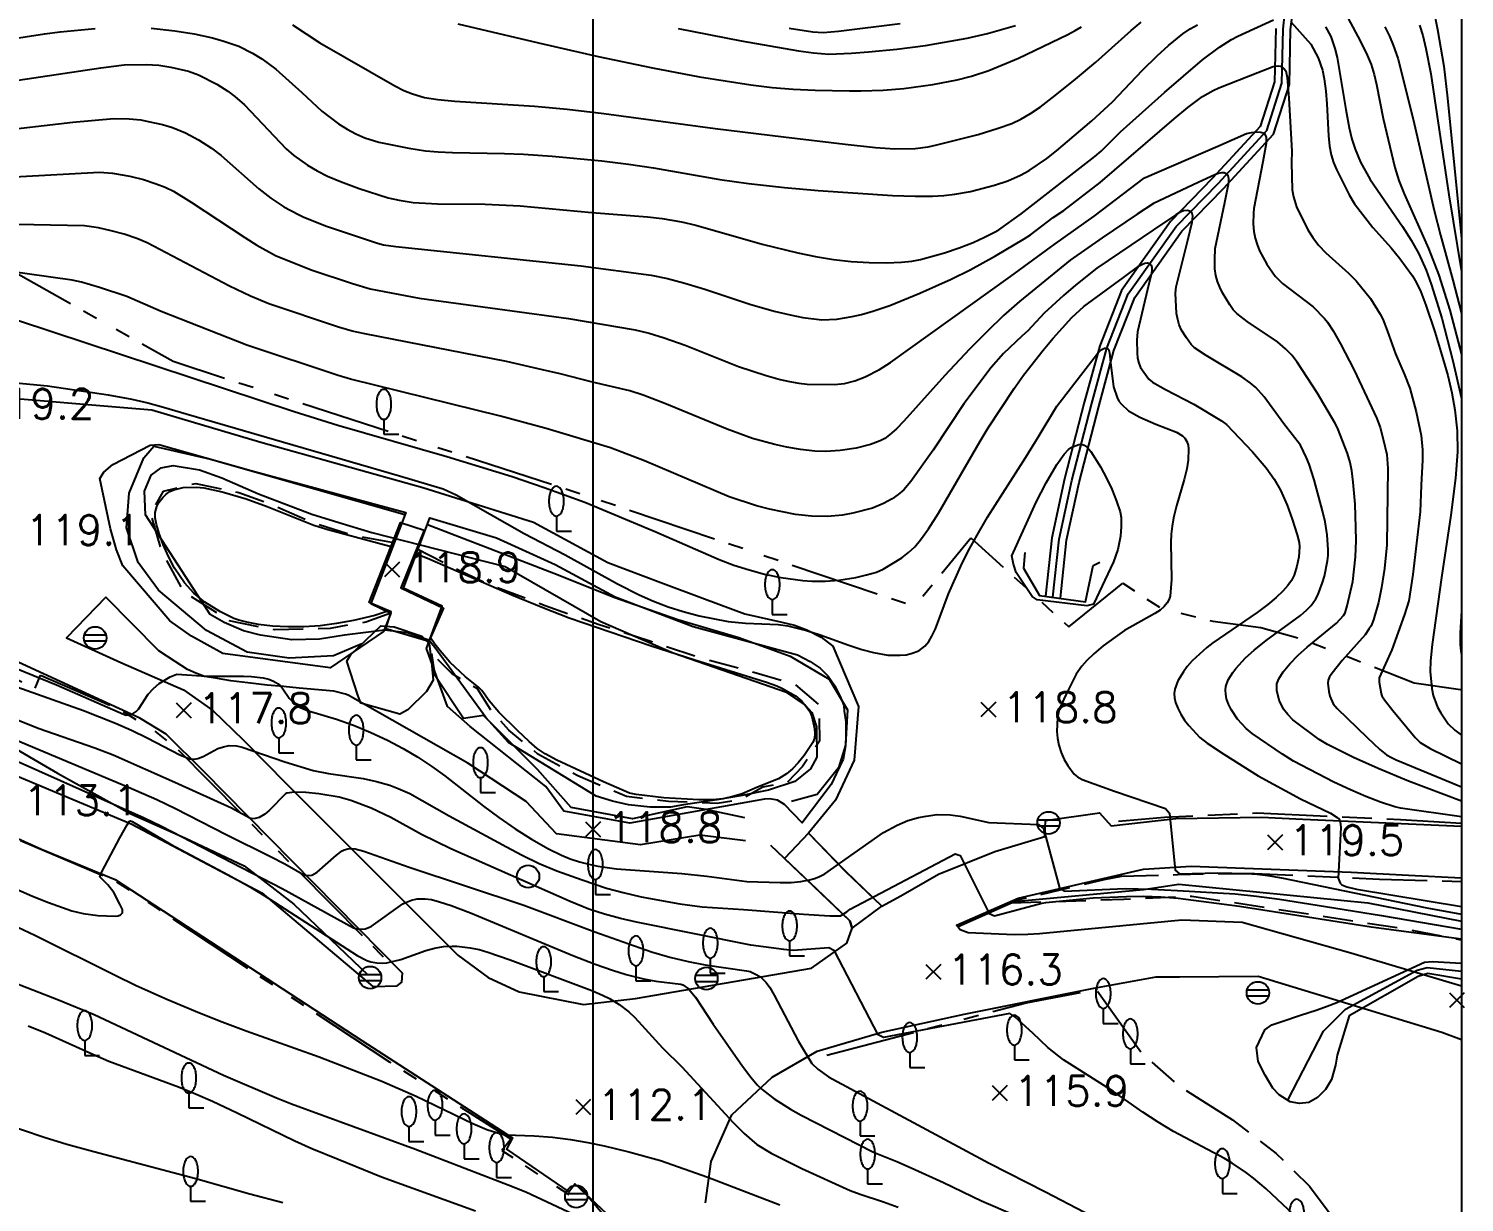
# Model space of a CAD drawing. Extents: x 199116 to 199565, y 548943 to 549516.
# Drawn here: x 199462.2 to 199558.3, y 549302.6 to 549381.2 of the extents above; entities that cross this region are included whole.
import ezdxf

# ---------------------------------------------------------------- set-up
doc = ezdxf.new("R2010")
doc.units = 0
doc.header["$MEASUREMENT"] = 0
for name, pattern in [('ANYANG', [9, 5, -1, 2, -1]), ('ANYANG1', [11.5, 6, -1, 1, -1.5, 1, -1]), ('ANYANG3', [3, 2, -1])]:
    doc.linetypes.add(name, pattern=pattern)
for name, color, linetype in [('A0013118', 1, 'CONTINUOUS'), ('A0073341', 7, 'CONTINUOUS'), ('B0024123', 3, 'ANYANG'), ('B0024126', 7, 'ANYANG1'), ('C0076116', 7, 'CONTINUOUS'), ('C0226232', 7, 'CONTINUOUS'), ('C0393323', 7, 'CONTINUOUS'), ('C0536117', 7, 'CONTINUOUS'), ('D0015222', 3, 'CONTINUOUS'), ('D0036351', 3, 'CONTINUOUS'), ('E0022112', 5, 'CONTINUOUS'), ('E0022115', 7, 'CONTINUOUS'), ('E0032111', 5, 'CONTINUOUS'), ('E0052114', 5, 'CONTINUOUS'), ('F0017111', 30, 'CONTINUOUS'), ('F0017114', 7, 'CONTINUOUS'), ('F0027132', 7, 'CONTINUOUS'), ('F0027217', 7, 'CONTINUOUS'), ('F0047224', 7, 'CONTINUOUS'), ('F0047226', 1, 'CONTINUOUS'), ('F0047227', 1, 'ANYANG3'), ('H0017334', 7, 'CONTINUOUS'), ('H0037335', 7, 'CONTINUOUS')]:
    doc.layers.add(name, color=color, linetype=linetype)
doc.styles.add('HIST', font='romans.shx', dxfattribs={"bigfont": 'ngsw.shx'})

# ---------------------------------------------------------------- blocks, each defined once
blk = doc.blocks.new('F0027217')
at = {"layer": 'F0027217'}
for points in [[(0.5, 0.5), (-0.5, -0.5)], [(-0.5, 0.5), (0.5, -0.5)]]:
    blk.add_lwpolyline(points, dxfattribs=at)
blk = doc.blocks.new('C0226232')
at = {"layer": 'C0226232'}
for points in [[(-0.72, 0.211), (0.72, 0.211)], [(-0.722, -0.202), (0.722, -0.202)]]:
    blk.add_lwpolyline(points, dxfattribs=at)
blk.add_circle((0, 0), 0.75, dxfattribs=at)
blk = doc.blocks.new('D0015222')
at = {"layer": 'D0015222'}
blk.add_circle((0, 0), 0.75, dxfattribs=at)
blk = doc.blocks.new('D0036351')
at = {"layer": 'D0036351'}
blk.add_lwpolyline([(0, 3, 0.175), (-0.169, 2.939, 0.104), (-0.354, 2.707, 0.065), (-0.459, 2.404, 0.051), (-0.5, 2, 0.051), (-0.459, 1.596, 0.065), (-0.354, 1.293, 0.104), (-0.169, 1.061, 0.175), (0, 1, 0.175), (0.169, 1.061, 0.104), (0.354, 1.293, 0.065), (0.459, 1.596, 0.051), (0.5, 2, 0.051), (0.459, 2.404, 0.065), (0.354, 2.707, 0.104), (0.169, 2.939, 0.175)], format="xyb", close=True, dxfattribs=at)
for points in [[(0, 1), (0, 0)], [(0, 0), (1, 0)]]:
    blk.add_lwpolyline(points, dxfattribs=at)

msp = doc.modelspace()

# ---------------------------------------------------------------- linework, layer by layer
at = {"layer": 'A0013118', "flags": 128}
for points in [[(199458.701, 549356.665), (199470.49, 549355.683), (199477.767, 549353.516), (199488.63, 549350.477), (199496.017, 549348.156), (199500.993, 549345.457), (199504.55, 549344.116), (199507.46, 549343.033), (199510.163, 549342.028), (199512.647, 549341.469), (199513.496, 549341.264), (199514.32, 549340.963), (199515.273, 549340.464), (199516.055, 549339.865), (199517.778, 549335.822), (199517.492, 549332.237), (199516.228, 549329.548), (199514.438, 549327.349), (199516.903, 549324.786), (199519.34, 549322.45), (199520.61, 549323.15), (199523.14, 549324.6), (199526.89, 549326.11), (199530.25, 549327.12), (199530.29, 549328.2), (199533.91, 549328.7), (199534.69, 549327.84), (199539.02, 549328.33), (199544.75, 549328.42), (199547.52, 549328.27), (199558.131, 549327.81)], [(199448.97, 549336.4), (199469.09, 549327.97), (199477.84, 549323.35), (199485.27, 549317.07), (199486.91, 549317.11), (199487.22, 549317.36), (199487.26, 549317.97), (199473.96, 549331.48), (199471.44, 549333.97), (199469.67, 549335.04), (199451.44, 549343.42)], [(199510.22, 549326.83), (199507.15, 549327.21), (199503.18, 549326.57), (199497.567, 549327.298), (199495.54, 549329.454), (199491.638, 549332.027), (199483.624, 549336.589), (199483.447, 549336.637), (199482.66, 549336.841), (199480.333, 549337.052), (199479.294, 549337.149), (199478.196, 549337.256), (199476.91, 549337.405), (199475.774, 549337.545), (199474.868, 549337.695), (199474.005, 549337.831), (199473.422, 549338.049), (199472.861, 549338.308), (199472.052, 549338.838), (199470.952, 549339.558), (199467.399, 549343.13), (199464.769, 549340.411), (199468.418, 549338.769), (199472.6, 549336.934), (199474.556, 549335.542), (199476.596, 549333.588), (199479.528, 549330.616), (199490.97, 549319.18), (199492.99, 549317.67), (199495.07, 549316.73), (199499.38, 549315.88), (199502.85, 549316.27), (199514.64, 549318.3), (199516.99, 549319.98), (199517.36, 549320.98), (199517.19, 549321.47), (199515.448, 549323.136), (199511.91, 549326.52)], [(199379.01, 549302.25), (199385.35, 549306.47), (199390.14, 549309.78), (199395.117, 549312.692), (199400.12, 549317.45), (199402.48, 549318.96), (199411.39, 549327.39), (199413.48, 549329.05), (199419.08, 549332.49), (199422.19, 549333.91), (199436.65, 549336.54), (199438.53, 549336.44), (199441.39, 549335.85), (199450.8, 549331.8), (199463.09, 549326.26), (199468.02, 549324.24), (199484.53, 549313.46), (199494.62, 549306.94), (199494.22, 549306.18), (199498.4, 549303.34), (199498.79, 549303.86), (199502.67, 549300.23)], [(199558.13, 549317.108), (199550.724, 549319.309), (199543.445, 549321.367), (199539.422, 549321.525), (199529.9, 549320.61), (199529.1, 549320.55), (199528.19, 549320.54), (199525.12, 549320.68), (199524.59, 549320.86), (199524.33, 549321.19), (199528.46, 549322.98), (199536.86, 549324.93), (199540.03, 549325.13), (199550.74, 549324.72), (199554.59, 549324.53), (199558.131, 549324.35)], [(199507.54, 549302.59), (199507.92, 549305.36), (199509.29, 549308.48), (199511.99, 549311.01), (199515, 549312.75), (199519.34, 549314.03), (199524.84, 549315.22), (199533.52, 549316.96), (199537.7, 549317.72), (199539.266, 549317.728), (199544.515, 549317.757), (199556.817, 549314.024), (199558.13, 549313.535)]]:
    msp.add_lwpolyline(points, dxfattribs=at)
for points in [[(199470.956, 549353.353), (199476.956, 549351.669), (199477.104, 549351.629), (199487.476, 549348.813), (199485.135, 549342.718), (199486.478, 549342.072), (199485.984, 549340.843), (199482.419, 549338.409), (199475.244, 549339.374), (199473.131, 549340.521), (199471.688, 549341.561), (199468.545, 549345.229), (199468.124, 549346.309), (199467.726, 549347.722), (199466.994, 549351.085), (199467.274, 549351.504), (199467.871, 549352.032), (199470.372, 549353.321)], [(199496.852, 549330.474), (199491.787, 549334.476), (199490.272, 549335.81), (199488.87, 549339.714), (199489.907, 549342.544), (199487.329, 549343.741), (199489.097, 549348.441), (199493.554, 549347.112), (199497.471, 549345.319), (199501.496, 549343.156), (199506.709, 549341.18), (199513.698, 549339.285), (199514.546, 549338.844), (199515.208, 549338.393), (199515.755, 549337.853), (199516.191, 549337.203), (199516.559, 549336.49), (199516.785, 549335.893), (199516.827, 549335.51), (199516.936, 549334.79), (199516.932, 549333.877), (199516.912, 549333.177), (199516.745, 549332.3), (199516.299, 549331.355), (199515.958, 549330.602), (199513.997, 549328.026), (199512.827, 549329.255), (199512.345, 549329.552), (199511.821, 549329.642), (199511.484, 549329.61), (199502.478, 549328.003), (199498.066, 549328.807)]]:
    msp.add_lwpolyline(points, close=True, dxfattribs=at)
at = {"layer": 'A0073341', "flags": 128}
msp.add_lwpolyline([(199489.03, 549340.166), (199486.146, 549341.012), (199486.502, 549342.169), (199485.02, 549342.79), (199487.132, 549348.133), (199488.699, 549347.616), (199487.148, 549343.774), (199490.003, 549342.404)], close=True, dxfattribs=at)
at = {"layer": 'B0024123', "flags": 128}
for points in [[(199558.131, 549327.99), (199554.04, 549328.23), (199544.44, 549328.68), (199538.25, 549328.39), (199534.91, 549328.1)], [(199524.41, 549321.08), (199528.51, 549322.9), (199534.22, 549324.24), (199535.37, 549324.46), (199539.14, 549324.57), (199541.59, 549324.65), (199544.27, 549324.63), (199552.65, 549324.27), (199558.131, 549324.1)], [(199533.78, 549316.77), (199536.72, 549312.63), (199539.25, 549310.4), (199542.8, 549308.15), (199545.74, 549305.89), (199547.97, 549303.7), (199550.5, 549300.31), (199550.92, 549299.82), (199553.54, 549297.56), (199558.129, 549295.98)]]:
    msp.add_lwpolyline(points, dxfattribs=at)
at = {"layer": 'B0024126', "flags": 128}
for points in [[(199398.28, 549394.2), (199397.52, 549392.52), (199396.62, 549389.63), (199395.8, 549386.37), (199394.75, 549383.78), (199394.19, 549382.95), (199397.37, 549382.26), (199399.82, 549381.41), (199402.94, 549380.18), (199406.88, 549379.12), (199410.79, 549378.89), (199415.47, 549378.8), (199419.89, 549378.59), (199424.73, 549378.26), (199426.13, 549378.1), (199429.11, 549377.38), (199432.47, 549375.75), (199436.57, 549374.43), (199461.35, 549364.87), (199471.9, 549358.93), (199500.2, 549349.73), (199521.52, 549342.53), (199525.3, 549347.12), (199531.85, 549341.16), (199535.46, 549344.07), (199537.99, 549342.42), (199541.49, 549341.54), (199544.7, 549341.11), (199547.24, 549340.41), (199551.17, 549338.9), (199554.96, 549337.4), (199558.131, 549336.96)], [(199398.36, 549356.68), (199402.2, 549357.24), (199413.08, 549356.41), (199420.99, 549354.66), (199434.35, 549350.1), (199446.42, 549345.42), (199446.15, 549344.61), (199460.54, 549338.12), (199462.67, 549337.03), (199463.02, 549337.92), (199468.3, 549335.64), (199470.64, 549334.2), (199472.17, 549332.98), (199485.86, 549319.17), (199486.47, 549318.52), (199486.4, 549318.01)], [(199410.08, 549324.4), (199410.53, 549325.73), (199411.42, 549327.16), (199412.72, 549328.45), (199415.26, 549330.06), (199418.01, 549331.57), (199420.48, 549332.86), (199423.98, 549333.99), (199427.51, 549334.64), (199432, 549335.65), (199435.12, 549336.23), (199437.75, 549336.68), (199439.28, 549336.46), (199450.97, 549331.76), (199461.37, 549326.99), (199468.07, 549324.13), (199486.4, 549312.01), (199494.59, 549306.81), (199494.46, 549306.78), (199493.9, 549306.1), (199498.39, 549303.15), (199499.02, 549303.8), (199504.48, 549297.38), (199509.41, 549289.43)], [(199515.65, 549312.47), (199528.99, 549315.99), (199533.77, 549316.9)]]:
    msp.add_lwpolyline(points, dxfattribs=at)
at = {"layer": 'C0076116', "flags": 128}
msp.add_lwpolyline([(199528.9, 549346.12), (199528.81, 549345.09), (199529.89, 549343.26), (199532.97, 549342.83), (199533.48, 549345.27), (199533.92, 549345.49)], dxfattribs=at)
at = {"layer": 'C0393323', "flags": 128}
msp.add_lwpolyline([(199517.36, 549320.98), (199519.34, 549322.45), (199516.938, 549324.753), (199514.438, 549327.349), (199512.816, 549325.653), (199517.19, 549321.47)], close=True, dxfattribs=at)
at = {"layer": 'C0536117', "flags": 128}
for points in [[(199531.285, 549343.065), (199531.694, 549346.95), (199532.537, 549350.824), (199533.853, 549355.911), (199534.875, 549359.653), (199536.263, 549363.2), (199539.425, 549367.639), (199542.203, 549370.496), (199545.553, 549374.133), (199546.618, 549377.467), (199546.699, 549381.136), (199546.816, 549382.169)], [(199545.701, 549381.204), (199545.622, 549377.633), (199544.667, 549374.647), (199541.477, 549371.184), (199538.655, 549368.281), (199535.377, 549363.68), (199533.925, 549359.967), (199532.887, 549356.169), (199531.563, 549351.056), (199530.706, 549347.11), (199530.294, 549343.204)], [(199483.54, 549338.86), (199483.79, 549339.31), (199485.81, 549341.22), (199486.69, 549341.15), (199488.56, 549340.53), (199489.05, 549340.04), (199489.23, 549338.55), (199489.32, 549337.58), (199488.86, 549336.83), (199487.61, 549335.6), (199487.07, 549335.3), (199484.48, 549336.05), (199484.26, 549336.59), (199483.54, 549338.86)]]:
    msp.add_lwpolyline(points, dxfattribs=at)
at = {"layer": 'E0022112', "flags": 128}
msp.add_lwpolyline([(199530.79, 549343.14), (199531.2, 549347.03), (199532.05, 549350.94), (199533.37, 549356.04), (199534.4, 549359.81), (199535.82, 549363.44), (199539.04, 549367.96), (199541.84, 549370.84), (199545.11, 549374.39), (199546.12, 549377.55), (199546.2, 549381.17), (199546.32, 549382.23), (199546.72, 549385.23), (199547.09, 549388.67), (199548.59, 549392.79), (199551.15, 549396.3), (199551.73, 549397.57), (199552.45, 549400.22), (199553.29, 549403.7), (199553.79, 549406.69), (199554.533, 549409.169)], dxfattribs=at)
at = {"layer": 'E0022115', "flags": 128}
msp.add_lwpolyline([(199546.503, 549309.467), (199548.888, 549314.086), (199550.378, 549315.548), (199555.164, 549318.159), (199555.836, 549318.355), (199558.13, 549318.102)], dxfattribs=at)
at = {"layer": 'E0032111', "flags": 128}
msp.add_lwpolyline([(199558.13, 549317.564), (199555.881, 549317.943), (199555.237, 549317.744), (199550.626, 549315.111), (199549.803, 549312.473), (199549.7, 549311.815), (199549.444, 549310.85), (199549.038, 549310.171), (199548.493, 549309.641), (199547.927, 549309.319), (199547.281, 549309.236), (199546.674, 549309.358), (199545.925, 549309.833), (199545.502, 549310.268), (199544.997, 549311.141), (199544.533, 549312.06), (199544.416, 549312.994), (199544.965, 549314.182), (199545.439, 549314.513), (199546.184, 549314.756), (199547.286, 549315.141), (199548.469, 549315.51), (199549.134, 549315.75), (199549.785, 549316), (199555.658, 549318.704), (199556.18, 549318.747), (199558.13, 549318.639)], dxfattribs=at)
at = {"layer": 'E0052114', "flags": 128}
msp.add_lwpolyline([(199505.374, 549339.403), (199511.929, 549337.127), (199512.882, 549336.794), (199514.207, 549335.916), (199514.663, 549335.418), (199514.963, 549334.467), (199514.993, 549332.439), (199514.575, 549331.649), (199513.511, 549330.795), (199511.758, 549330.212), (199509.983, 549329.863), (199508.295, 549329.562), (199506.072, 549329.227), (199505.2, 549329.074), (199503.842, 549329.075), (199502.384, 549329.247), (199501.313, 549329.489), (199500.225, 549329.808), (199494.347, 549333.403), (199492.827, 549335.088), (199489.416, 549339.781), (199489.017, 549340.265), (199487.572, 549340.75), (199486.064, 549340.94), (199483.37, 549340.59), (199481.701, 549340.324), (199479.842, 549340.291), (199477.765, 549340.597), (199476.623, 549340.891), (199475.323, 549341.446), (199474.392, 549341.984), (199470.053, 549348.648), (199469.988, 549350.244), (199470.435, 549351.305), (199471.101, 549351.805), (199471.905, 549351.955), (199473.683, 549351.659), (199475.168, 549351.119), (199477.611, 549350.066), (199481.201, 549348.703), (199482.998, 549348.139), (199485.209, 549347.47), (199494.121, 549345.193), (199500.528, 549341.512)], close=True, dxfattribs=at)
at = {"layer": 'F0017111', "flags": 128}
for points, elevation in [([(199550.53, 549381.92), (199551.38, 549380.33), (199551.82, 549379.42), (199552.08, 549378.79), (199552.29, 549378.14), (199552.45, 549377.47), (199552.9, 549375.18), (199553.68, 549371.91), (199553.94, 549371.03), (199554.29, 549370.13), (199555.93, 549366.47), (199556.62, 549364.7), (199557.36, 549362.36), (199558.13, 549359.39)], 127), ([(199449.63, 549381.36), (199454.23, 549380.79), (199456.74, 549380.45), (199457.61, 549380.37), (199458.79, 549380.32), (199459.92, 549380.37), (199460.7, 549380.45), (199463.3, 549380.85), (199464.35, 549380.99), (199466.69, 549381.2)], 126), ([(199470.44, 549381.23), (199472.02, 549381.05), (199473.31, 549380.85), (199474.55, 549380.58), (199475.3, 549380.37), (199476.3, 549380.03), (199477.22, 549379.56), (199477.84, 549379.18), (199478.78, 549378.48), (199480.53, 549376.92), (199481.87, 549375.67), (199482.98, 549374.82), (199483.55, 549374.46), (199484.14, 549374.15), (199484.74, 549373.89), (199485.67, 549373.59), (199487.69, 549373.19), (199488.79, 549373.03), (199489.64, 549372.95), (199490.61, 549372.9), (199494.09, 549372.84), (199495.35, 549372.79), (199497.27, 549372.67), (199500.6, 549372.35), (199502.39, 549372.13), (199504.06, 549371.88), (199508.49, 549371.1), (199510.42, 549370.84), (199512.83, 549370.57), (199515.07, 549370.36), (199520.05, 549370.04), (199521.57, 549369.99), (199522.73, 549369.99), (199523.48, 549370.03), (199524.22, 549370.11), (199525.27, 549370.29), (199526.88, 549370.72), (199527.77, 549371.02), (199528.63, 549371.4), (199529.21, 549371.71), (199530.38, 549372.5), (199531.03, 549373.01), (199533.4, 549375.02), (199534.78, 549376.3), (199536.78, 549378.42), (199537.77, 549379.39), (199538.53, 549380.08), (199539.49, 549380.85), (199539.97, 549381.18), (199540.47, 549381.46)], 126), ([(199479.9, 549381.46), (199481.73, 549380.25), (199486.74, 549377.36), (199487.34, 549377.06), (199487.92, 549376.83), (199488.74, 549376.6), (199489.63, 549376.46), (199490.76, 549376.35), (199496.1, 549376), (199498.29, 549375.8), (199500.73, 549375.51), (199508.19, 549374.51), (199512.76, 549373.95), (199516.89, 549373.46), (199518.92, 549373.25), (199520.2, 549373.16), (199521.57, 549373.17), (199522.44, 549373.28), (199523.02, 549373.41), (199525.78, 549374.12), (199527.13, 549374.53), (199528.05, 549374.86), (199528.65, 549375.15), (199529.28, 549375.51), (199529.93, 549375.95), (199530.94, 549376.72), (199532.3, 549377.82), (199533.65, 549378.96), (199536.03, 549381.07), (199536.69, 549381.63)], 127), ([(199490.96, 549381.52), (199496.37, 549380.24), (199500.36, 549379.34), (199503.99, 549378.58), (199507.14, 549377.98), (199510.56, 549377.43), (199511.99, 549377.27), (199513.4, 549377.15), (199514.87, 549377.07), (199517.18, 549377.03), (199517.94, 549377.04), (199519.43, 549377.09), (199520.82, 549377.2), (199522.75, 549377.45), (199524.39, 549377.78), (199525.33, 549378.02), (199526.51, 549378.39), (199528.48, 549379.23), (199531.79, 549380.81), (199532.28, 549381.07), (199532.7, 549381.33)], 128), ([(199505.7, 549381.2), (199509.93, 549380.38), (199513.76, 549379.72), (199514.77, 549379.58), (199515.8, 549379.5), (199517.3, 549379.56), (199518.44, 549379.64), (199520.34, 549379.83), (199522.26, 549380.08), (199525.04, 549380.56), (199526.41, 549380.87), (199528.28, 549381.4)], 129), ([(199549.03, 549381.31), (199549.38, 549380.68), (199549.66, 549379.88), (199549.82, 549379.26), (199550.39, 549375.78), (199550.62, 549374.56), (199550.8, 549373.81), (199551.01, 549373.14), (199551.38, 549372.27), (199552.03, 549371.11), (199554.19, 549367.95), (199554.76, 549367.03), (199555.27, 549366.12), (199555.76, 549365.02), (199556.1, 549364.1), (199556.81, 549361.81), (199557.55, 549358.95), (199558.13, 549356.45)], 126), ([(199553, 549381.31), (199553.31, 549380.7), (199553.57, 549380.1), (199553.88, 549379.23), (199554.06, 549378.53), (199554.97, 549374.84), (199556.3, 549369.02), (199556.72, 549367.37), (199557.56, 549364.37), (199558.13, 549362.12)], 128), ([(199555.33, 549381.43), (199555.54, 549380.75), (199555.75, 549379.87), (199556.07, 549378.18), (199557.29, 549370.07), (199558.13, 549364.93)], 129), ([(199459.79, 549374.32), (199465.19, 549374.94), (199467.94, 549375.19), (199468.97, 549375.17), (199469.75, 549375.09), (199470.24, 549374.99), (199471.2, 549374.78), (199471.87, 549374.59), (199472.73, 549374.23), (199473.6, 549373.76), (199474.47, 549373.19), (199475.12, 549372.7), (199477.65, 549370.47), (199478.45, 549369.84), (199479.32, 549369.28), (199480.29, 549368.76), (199480.61, 549368.59), (199482.11, 549368), (199485.59, 549366.83), (199485.99, 549366.72), (199486.81, 549366.62), (199499.19, 549365.33), (199503.89, 549364.69), (199505, 549364.48), (199506.15, 549364.17), (199507.49, 549363.76), (199510.5, 549362.75), (199512.14, 549362.29), (199513.2, 549362.04), (199514.06, 549361.87), (199515.32, 549361.71), (199516.32, 549361.76), (199517.35, 549361.92), (199517.98, 549362.06), (199518.73, 549362.28), (199519.87, 549362.67), (199521.88, 549363.48), (199523.97, 549364.43), (199525.24, 549365.06), (199526.95, 549365.99), (199528.87, 549367.12), (199529.28, 549367.39), (199530.81, 549368.55), (199531.52, 549369.02), (199533.95, 549370.89), (199538.9, 549375.17), (199539.81, 549375.92), (199540.79, 549376.65), (199541.51, 549377.06), (199541.9, 549377.24), (199544.5, 549378.26), (199545.52, 549378.66), (199545.7, 549378.69), (199545.87, 549378.72), (199546.03, 549378.69), (199546.14, 549378.65), (199546.25, 549378.54), (199546.37, 549378.37), (199546.43, 549378.16), (199546.47, 549377.93), (199546.57, 549376.54), (199546.78, 549372.99), (199546.75, 549372.24), (199546.81, 549370.4), (199546.88, 549369.94), (199547.1, 549369.26), (199547.86, 549367.74), (199548.19, 549367.21), (199548.57, 549366.71), (199549.06, 549366.19), (199550.57, 549364.84), (199551.08, 549364.32), (199552.05, 549363.14), (199552.69, 549362.08), (199552.86, 549361.75), (199553.16, 549360.99), (199553.72, 549359.42), (199554.3, 549358.09), (199554.67, 549357.14), (199555.11, 549355.54), (199555.43, 549353.96), (199555.52, 549353.01), (199555.53, 549352.32), (199555.43, 549350.63), (199555.37, 549348.85), (199554.87, 549344.65), (199554.6, 549342.9), (199554.32, 549341.98), (199553.48, 549339.62), (199552.62, 549337.73), (199552.63, 549337.46), (199552.76, 549336.68), (199552.81, 549336.53), (199552.98, 549336.26), (199553.53, 549335.55), (199555.03, 549333.75), (199555.37, 549333.42), (199556.03, 549333.02), (199558.131, 549331.98)], 124), ([(199460.05, 549371.21), (199466.97, 549371.58), (199467.84, 549371.53), (199469.01, 549371.33), (199469.93, 549371.1), (199470.78, 549370.82), (199471.38, 549370.58), (199471.94, 549370.31), (199473.12, 549369.59), (199476.71, 549367.21), (199477.51, 549366.71), (199478.75, 549366.02), (199481.14, 549365.05), (199483.91, 549364.13), (199485.09, 549363.78), (199488.38, 549363.16), (199498.36, 549361.8), (199502.84, 549361.03), (199503.76, 549360.82), (199504.78, 549360.51), (199506.17, 549360), (199509.75, 549358.59), (199511.59, 549357.98), (199512.53, 549357.71), (199513.17, 549357.57), (199513.79, 549357.46), (199514.34, 549357.4), (199516.18, 549357.38), (199516.85, 549357.45), (199517.53, 549357.63), (199518.23, 549357.88), (199519.18, 549358.38), (199519.91, 549358.86), (199527.96, 549364.61), (199530.94, 549366.79), (199533.55, 549368.64), (199536.92, 549371.22), (199541.82, 549373.34), (199543.74, 549374.17), (199544.08, 549374.24), (199544.41, 549374.3), (199544.71, 549374.27), (199544.93, 549374.2), (199545, 549374.08), (199545.06, 549373.91), (199545.07, 549373.71), (199545.06, 549373.51), (199544.84, 549372.28), (199544.24, 549369.16), (199544.22, 549368.85), (199544.2, 549368.14), (199544.23, 549367.63), (199544.32, 549367.17), (199544.45, 549366.75), (199544.62, 549366.33), (199545.11, 549365.43), (199545.66, 549364.63), (199546.16, 549364.14), (199548.2, 549362.57), (199548.97, 549361.79), (199549.16, 549361.55), (199549.54, 549360.97), (199550.03, 549360.11), (199550.94, 549358.34), (199552.46, 549355.09), (199552.68, 549354.49), (199552.9, 549353.71), (199553.13, 549352.69), (199553.2, 549351.76), (199553.14, 549346.65), (199552.99, 549345.07), (199552.78, 549343.79), (199552.57, 549342.78), (199552.25, 549341.62), (199552.08, 549341.22), (199551.94, 549340.99), (199551.68, 549340.61), (199550.14, 549338.91), (199549.48, 549338.06), (199549.31, 549337.81), (199549.22, 549337.58), (199549.19, 549337.38), (199549.25, 549336.83), (199549.33, 549336.51), (199549.54, 549336), (199549.82, 549335.68), (199551.81, 549333.75), (199552.67, 549332.95), (199553.12, 549332.59), (199553.44, 549332.4), (199553.77, 549332.25), (199558.131, 549330.44)], 123), ([(199558.131, 549329.48), (199554.59, 549330.83), (199552.55, 549331.68), (199550.91, 549332.4), (199549.17, 549333.27), (199548.6, 549333.61), (199546.84, 549334.93), (199546.51, 549335.28), (199546.23, 549335.64), (199545.93, 549336.25), (199545.78, 549336.9), (199545.78, 549337.34), (199545.9, 549337.67), (199546.2, 549338.15), (199546.65, 549338.68), (199547.2, 549339.25), (199547.8, 549339.79), (199549.77, 549341.41), (199550.23, 549341.91), (199550.35, 549342.08), (199550.49, 549342.57), (199550.87, 549344.18), (199551.05, 549345.85), (199551.08, 549346.94), (199551.07, 549347.81), (199551.01, 549349.36), (199550.89, 549350.83), (199550.8, 549351.59), (199550.69, 549352.15), (199550.5, 549352.75), (199549.83, 549354.48), (199549.66, 549354.81), (199548.47, 549356.82), (199547.13, 549358.88), (199546.78, 549359.35), (199546.36, 549359.77), (199545.81, 549360.23), (199543.78, 549361.6), (199543.09, 549362.14), (199542.86, 549362.37), (199542.63, 549362.7), (199542.14, 549363.51), (199541.95, 549363.9), (199541.8, 549364.28), (199541.7, 549364.67), (199541.63, 549365.13), (199541.62, 549365.74), (199541.65, 549366.49), (199542.3, 549369.57), (199542.54, 549370.78), (199542.57, 549370.97), (199542.56, 549371.17), (199542.52, 549371.34), (199542.42, 549371.46), (199542.26, 549371.54), (199542.08, 549371.55), (199541.88, 549371.5), (199541.68, 549371.43), (199540.51, 549370.89), (199537.53, 549369.49), (199536.42, 549368.77), (199534.09, 549367.2), (199531.94, 549365.7), (199528.55, 549362.93), (199527.49, 549361.99), (199526.38, 549360.93), (199525.21, 549359.74), (199523.55, 549357.97), (199520.82, 549354.93), (199520.32, 549354.41), (199519.85, 549354.01), (199519.53, 549353.77), (199519.23, 549353.61), (199518.59, 549353.37), (199517.62, 549353.12), (199516.56, 549352.95), (199515.56, 549352.89), (199514.85, 549352.92), (199513.89, 549353.02), (199512.97, 549353.18), (199512.17, 549353.35), (199510.69, 549353.77), (199508.99, 549354.39), (199504.81, 549356.11), (199503.36, 549356.66), (199502.47, 549356.95), (199499.98, 549357.54), (199497.81, 549358.1), (199496.62, 549358.35), (199494.21, 549358.92), (199484.73, 549360.76), (199483.89, 549360.95), (199482.97, 549361.22), (199478.32, 549362.77), (199477.09, 549363.28), (199475.69, 549363.96), (199470.17, 549366.87), (199469.47, 549367.15), (199468.64, 549367.43), (199467.77, 549367.67), (199466.92, 549367.86), (199465.98, 549367.99), (199460.29, 549368.1)], 122), ([(199558.131, 549328.44), (199554.05, 549329.01), (199553.68, 549329.11), (199552.72, 549329.42), (199551.73, 549329.79), (199550.7, 549330.24), (199549.58, 549330.76), (199546.9, 549332.16), (199546.15, 549332.64), (199544.12, 549334.02), (199543.73, 549334.34), (199543.14, 549334.97), (199542.71, 549335.61), (199542.53, 549335.98), (199542.41, 549336.33), (199542.35, 549336.65), (199542.34, 549336.92), (199542.36, 549337.15), (199542.52, 549337.6), (199542.82, 549338.1), (199543.02, 549338.37), (199543.68, 549339.07), (199544.25, 549339.59), (199545.05, 549340.23), (199547.35, 549341.92), (199547.79, 549342.3), (199548.08, 549342.58), (199548.39, 549343.02), (199548.52, 549343.28), (199548.84, 549344.13), (199548.96, 549344.55), (199549.17, 549345.57), (199549.22, 549345.94), (199549.22, 549346.3), (199549.14, 549347.31), (199549, 549348.18), (199548.84, 549348.91), (199548.27, 549350.99), (199547.94, 549352.04), (199547.77, 549352.47), (199547.36, 549353.32), (199546.25, 549354.75), (199544.93, 549356.55), (199544.38, 549357.18), (199544, 549357.49), (199543.43, 549357.9), (199541.05, 549359.31), (199540.27, 549359.83), (199540.04, 549360.05), (199539.72, 549360.5), (199539.4, 549361.02), (199539.24, 549361.36), (199539.14, 549361.73), (199539.07, 549362.14), (199539, 549363.5), (199539.04, 549363.91), (199539.82, 549367.03), (199540.11, 549368.25), (199540.14, 549368.45), (199540.15, 549368.65), (199540.11, 549368.82), (199540.01, 549368.96), (199539.78, 549369.02), (199539.53, 549369), (199539.26, 549368.89), (199539.01, 549368.74), (199537.52, 549367.74), (199533.72, 549365.16), (199532.31, 549364.03), (199531.49, 549363.33), (199530.2, 549362.16), (199529.1, 549360.96), (199528.7, 549360.62), (199527.47, 549359.46), (199526.66, 549358.51), (199524.83, 549356.08), (199522.78, 549352.98), (199521.27, 549350.88), (199520.8, 549350.33), (199520.44, 549350.01), (199520.04, 549349.73), (199519.46, 549349.42), (199518.72, 549349.09), (199517.4, 549348.77), (199516.71, 549348.64), (199515.71, 549348.55), (199514.64, 549348.57), (199513.55, 549348.68), (199511.82, 549349.02), (199510.95, 549349.25), (199509.12, 549349.86), (199503.46, 549352.26), (199501.19, 549353.14), (199496.87, 549354.43), (199493.82, 549355.25), (199483.77, 549357.74), (199482.95, 549357.97), (199476.85, 549360.02), (199471.11, 549362.27), (199468.8, 549363.26), (199466.97, 549363.88), (199465.78, 549364.23), (199465.15, 549364.37), (199460.55, 549365)], 121), ([(199456.89, 549357.92), (199463.49, 549357.28), (199467.56, 549356.68), (199469.15, 549356.39), (199470.21, 549356.15), (199471.27, 549355.87), (199472.78, 549355.42), (199487.05, 549351.27), (199489.98, 549350.39), (199490.85, 549349.98), (199495.4, 549347.4), (199498.14, 549345.97), (199501.64, 549344.04), (199503.1, 549343.3), (199504.06, 549342.87), (199505.04, 549342.49), (199506.05, 549342.17), (199507.11, 549341.89), (199509.05, 549341.52), (199510.21, 549341.4), (199512.4, 549341.31), (199513.04, 549341.23), (199514.29, 549340.91), (199515.21, 549340.62), (199517.12, 549339.93), (199518.01, 549339.64), (199518.78, 549339.43), (199519.75, 549339.26), (199520.57, 549339.25), (199520.96, 549339.29), (199521.3, 549339.36), (199521.82, 549339.55), (199522.21, 549339.87), (199522.48, 549340.17), (199522.69, 549340.52), (199522.92, 549341.03), (199523.8, 549343.37), (199524.62, 549345.22), (199525.12, 549346.22), (199525.71, 549347.3), (199526.42, 549348.49), (199528.98, 549352.52), (199529.8, 549353.85), (199531.04, 549355.93), (199533.01, 549358.47), (199533.78, 549359.45), (199533.92, 549359.6), (199534.07, 549359.73), (199534.23, 549359.81), (199534.4, 549359.81), (199534.47, 549359.76), (199534.52, 549359.69), (199534.56, 549359.59), (199534.58, 549359.49), (199534.65, 549358.86), (199534.85, 549357.23), (199535.08, 549356.51), (199535.21, 549356.27), (199535.37, 549356.05), (199535.84, 549355.62), (199536.6, 549355.19), (199537.67, 549354.71), (199539.06, 549354.19), (199539.47, 549353.94), (199539.61, 549353.78), (199539.75, 549353.55), (199539.83, 549353.31), (199539.86, 549353.07), (199539.83, 549352.32), (199539.74, 549351.72), (199539.58, 549351.02), (199539.07, 549349.26), (199538.86, 549348.46), (199538.76, 549347.9), (199538.7, 549347.35), (199538.68, 549346.8), (199538.72, 549344.32), (199538.64, 549343.21), (199538.57, 549343), (199538.43, 549342.75), (199538.23, 549342.51), (199537.96, 549342.28), (199537.62, 549342.05), (199535.57, 549340.9), (199534.95, 549340.47), (199534.16, 549339.88), (199533.52, 549339.34), (199533.06, 549338.89), (199532.72, 549338.51), (199532.34, 549337.99), (199531.67, 549336.65), (199531.36, 549335.98), (199531.19, 549335.52), (199531.1, 549335.08), (199531.06, 549334.14), (199531.1, 549333.7), (199531.19, 549333.23), (199531.34, 549332.75), (199531.54, 549332.28), (199531.78, 549331.87), (199532.22, 549331.3), (199532.44, 549331.11), (199532.74, 549330.94), (199534.91, 549330.16), (199538.32, 549329), (199538.58, 549328.67), (199538.98, 549324.87), (199539.25, 549324.62), (199541.82, 549324.68), (199543.73, 549324.64), (199544.46, 549324.59), (199545.18, 549324.5), (199546.08, 549324.34), (199555.81, 549322.35), (199558.13, 549321.92)], 119), ([(199486.346, 549342.234), (199485.41, 549341.92), (199483.97, 549341.57), (199482.85, 549341.37), (199481.74, 549341.23), (199480.65, 549341.16), (199479.58, 549341.15), (199478.56, 549341.2), (199477.63, 549341.31), (199476.83, 549341.46), (199476.3, 549341.6), (199475.97, 549341.72), (199475.07, 549342.15), (199474.03, 549342.81), (199473.29, 549343.4), (199472.66, 549344.09), (199472, 549345.09), (199471.59, 549345.86), (199471.24, 549346.66), (199470.97, 549347.41), (199470.79, 549348), (199470.71, 549348.44), (199470.71, 549348.8), (199470.81, 549349.22), (199470.96, 549349.48), (199471.22, 549349.82), (199471.44, 549350.04), (199471.68, 549350.21), (199471.96, 549350.33), (199472.58, 549350.48), (199473.48, 549350.5), (199473.96, 549350.46), (199475.18, 549350.19), (199476.8, 549349.72), (199478.19, 549349.21), (199481.32, 549347.97), (199482.26, 549347.68), (199486.498, 549346.529)], 118), ([(199488.079, 549346.079), (199488.93, 549345.75), (199494.57, 549343.3), (199496.64, 549342.44), (199498.42, 549341.76), (199503.89, 549339.88), (199506.83, 549338.94), (199511.63, 549337.46), (199512.31, 549337.21), (199512.69, 549337.03), (199513.56, 549336.53), (199513.99, 549336.17), (199514.28, 549335.83), (199514.51, 549335.48), (199514.65, 549335.15), (199514.83, 549334.35), (199514.85, 549333.98), (199514.83, 549333.69), (199514.72, 549333.42), (199514.14, 549332.54), (199513.75, 549332.05), (199513.35, 549331.65), (199512.95, 549331.32), (199512.43, 549330.98), (199511.01, 549330.43), (199509.99, 549329.98), (199509.37, 549329.79), (199508.73, 549329.65), (199508.01, 549329.58), (199507.08, 549329.57), (199504.74, 549329.71), (199502.9, 549329.92), (199502.46, 549330.02), (199500.72, 549330.78), (199497.59, 549332.23), (199496.81, 549332.65), (199496.27, 549333.01), (199495.74, 549333.47), (199494.95, 549334.22), (199493.71, 549335.45), (199493.06, 549336.2), (199492.57, 549336.89), (199492.35, 549337.12), (199491.48, 549337.81), (199490.43, 549338.78), (199489.77, 549339.55), (199489.43, 549340), (199489.143, 549340.425)], 118), ([(199558.13, 549342.23), (199558.05, 549340.72), (199558.05, 549339.98), (199558.08, 549339.54), (199558.131, 549339.246)], 126), ([(199456.27, 549338.97), (199465.9, 549335.56), (199468.06, 549334.71), (199469.12, 549334.24), (199470.16, 549333.73), (199472.35, 549332.58), (199473, 549332.32), (199473.33, 549332.29), (199473.56, 549332.34), (199473.91, 549332.48), (199474.91, 549333.02), (199475.28, 549333.13), (199475.65, 549333.2), (199476.14, 549333.18), (199476.52, 549333.1), (199479.38, 549332.12), (199481.27, 549331.54), (199482.31, 549331.33), (199484.62, 549331), (199485.52, 549330.81), (199486.4, 549330.55), (199486.96, 549330.34), (199487.76, 549329.99), (199490.39, 549328.51), (199494.22, 549326.43), (199495.27, 549325.87), (199496.41, 549325.32), (199497.58, 549324.83), (199499.28, 549324.21), (199500.92, 549323.67), (199502.02, 549323.36), (199503.24, 549323.08), (199505.83, 549322.6), (199507.32, 549322.4), (199510.09, 549322.22), (199514.1, 549321.91), (199515.85, 549321.81), (199516.57, 549321.81), (199516.99, 549322.08), (199517.21, 549322.26), (199524.24, 549325.96), (199524.57, 549325.85), (199526.53, 549321.97), (199526.88, 549321.81), (199530.04, 549322.65), (199530.31, 549322.69), (199533.48, 549323.01), (199535.72, 549323.11), (199536.86, 549323.12), (199538.02, 549323.09), (199539.18, 549323), (199543.28, 549322.46), (199552.09, 549321.07), (199558.13, 549320.26)], 117), ([(199458.73, 549339.46), (199464.1, 549337.28), (199468.58, 549335.3), (199468.76, 549335.25), (199469.17, 549335.31), (199469.43, 549335.48), (199469.58, 549335.64), (199470.24, 549336.64), (199470.59, 549337.03), (199470.98, 549337.35), (199471.72, 549337.81), (199472.15, 549337.98), (199474.13, 549337.85), (199476.62, 549337.86), (199477.15, 549337.83), (199477.94, 549337.75), (199478.31, 549337.66), (199478.63, 549337.51), (199478.93, 549337.33), (199479.11, 549337.18), (199479.26, 549337), (199479.67, 549336.38), (199479.93, 549336.11), (199480.23, 549335.87), (199480.45, 549335.74), (199480.97, 549335.53), (199482.84, 549334.97), (199483.99, 549334.56), (199485.14, 549334.09), (199486.25, 549333.57), (199487.31, 549333.01), (199488.29, 549332.42), (199489.22, 549331.81), (199490.1, 549331.18), (199492.67, 549329.15), (199493.71, 549328.39), (199494.79, 549327.64), (199495.89, 549326.94), (199497.02, 549326.3), (199497.9, 549325.87), (199498.49, 549325.62), (199499.1, 549325.42), (199499.72, 549325.26), (199500.34, 549325.13), (199501.59, 549324.95), (199505.96, 549324.63), (199507.63, 549324.46), (199510.31, 549324.11), (199512.53, 549324.03), (199513.26, 549324.04), (199513.91, 549324.11), (199514.5, 549324.21), (199514.83, 549324.3), (199515.13, 549324.41), (199515.52, 549324.61), (199519.46, 549327.38), (199520.37, 549327.88), (199521.08, 549328.18), (199521.8, 549328.39), (199522.3, 549328.49), (199523.05, 549328.59), (199523.91, 549328.56), (199524.58, 549328.47), (199526.49, 549328.05), (199529.83, 549327.92), (199530.15, 549327.66), (199531.22, 549323.69), (199531.54, 549323.46), (199535.62, 549323.63), (199537.39, 549323.59), (199539.12, 549323.51), (199542.98, 549323.27), (199544.42, 549323.12), (199545.95, 549322.92), (199549.04, 549322.43), (199552.79, 549321.83), (199558.13, 549320.91)], 118), ([(199549.14, 549299.7), (199545.05, 549303.53), (199544.21, 549304.25), (199543.75, 549304.6), (199542.79, 549305.25), (199542.28, 549305.56), (199538.86, 549307.38), (199537.83, 549308), (199536.8, 549308.66), (199534.85, 549310.04), (199531.5, 549312.16), (199530.45, 549312.99), (199529.45, 549313.96), (199528.23, 549315.05), (199527.9, 549315.27), (199519.45, 549313.67), (199519.09, 549313.84), (199516.16, 549319.47), (199515.8, 549319.67), (199513.4, 549319.49), (199512.79, 549319.55), (199510.57, 549319.85), (199502.93, 549321.39), (199501.85, 549321.63), (199500.78, 549321.92), (199499.74, 549322.26), (199498.47, 549322.76), (199490.5, 549326.29), (199488.52, 549327.26), (199486.47, 549328.4), (199485.17, 549329.02), (199483.8, 549329.52), (199483.02, 549329.74), (199481.66, 549329.98), (199480.79, 549330.07), (199480.04, 549330.09), (199479.51, 549330.02), (199479.43, 549329.97), (199478.36, 549328.89), (199478.05, 549328.62), (199477.66, 549328.38), (199477.4, 549328.32), (199477.15, 549328.31), (199477, 549328.36), (199475.81, 549329.01), (199472.03, 549330.74), (199467.89, 549332.57), (199466.67, 549333.04), (199462.88, 549334.35), (199457.86, 549336.35)], 116), ([(199461.47, 549332.15), (199469.96, 549328.37), (199471.13, 549327.8), (199479.21, 549323.63), (199483.99, 549321), (199484.18, 549320.93), (199484.47, 549320.91), (199484.77, 549320.93), (199485.17, 549321.09), (199487.29, 549322.6), (199487.52, 549322.72), (199487.87, 549322.85), (199488.24, 549322.94), (199488.77, 549322.95), (199489.2, 549322.9), (199489.74, 549322.75), (199490.52, 549322.49), (199491.82, 549322), (199498.66, 549319.16), (199500.15, 549318.58), (199501.32, 549318.17), (199502.23, 549317.89), (199503.39, 549317.59), (199504.21, 549317.44), (199505.89, 549317.23), (199506.03, 549317.19), (199506.4, 549316.93), (199506.87, 549316.36), (199508.05, 549314.55), (199510.02, 549311.75), (199510.58, 549311), (199511, 549310.5), (199511.32, 549310.19), (199512.13, 549309.55), (199513.23, 549308.86), (199513.94, 549308.47), (199518.78, 549305.99), (199520.34, 549305.37), (199521.3, 549304.94), (199523.46, 549303.96), (199526, 549302.72), (199528.25, 549301.77)], 114), ([(199459.45, 549324.46), (199462.49, 549323.13), (199463.56, 549322.69), (199465.13, 549322.15), (199465.88, 549321.96), (199466.87, 549321.82), (199468.03, 549321.79), (199468.23, 549321.81), (199468.39, 549321.88), (199468.53, 549322), (199468.51, 549322.22), (199468.35, 549322.59), (199467.93, 549323.38), (199467.54, 549323.88), (199467, 549324.42), (199467.13, 549324.75), (199468.35, 549327.03), (199468.84, 549327.9), (199468.98, 549328.14), (199469.05, 549328.16), (199469.17, 549328.12), (199471.73, 549326.61), (199475.6, 549324.55), (199477.09, 549323.73), (199478.01, 549323.17), (199484.23, 549319.16), (199484.88, 549318.81), (199485.14, 549318.73), (199485.53, 549318.66), (199485.93, 549318.63), (199486.2, 549318.66), (199487.14, 549318.88), (199488.83, 549319.48), (199489.41, 549319.65), (199490, 549319.75), (199490.59, 549319.78), (199490.89, 549319.78), (199491.79, 549319.67), (199492.38, 549319.55), (199492.98, 549319.38), (199494.47, 549318.86), (199499.94, 549316.8), (199500.65, 549316.5), (199501.11, 549316.27), (199501.77, 549315.87), (199502.4, 549315.37), (199502.81, 549314.99), (199504.67, 549312.98), (199505.95, 549311.69), (199509.38, 549307.97), (199510.12, 549307.24), (199510.97, 549306.5), (199511.93, 549305.92), (199513.99, 549304.89), (199517.23, 549303.42), (199517.88, 549303.17), (199519.44, 549302.67), (199520.43, 549302.31)], 113), ([(199461.51, 549321.05), (199462.65, 549320.52), (199468.08, 549317.81), (199469.4, 549317.17), (199471.49, 549316.23), (199473.67, 549315.31), (199475.2, 549314.7), (199476.79, 549314.1), (199481.69, 549312.36), (199485.88, 549310.74), (199488.18, 549309.73), (199491.97, 549307.9), (199492.91, 549307.5), (199493.84, 549307.21), (199494.19, 549307.15), (199496.08, 549307.09), (199497.3, 549306.99), (199498.51, 549306.83), (199499.67, 549306.64), (199500.76, 549306.4), (199502.4, 549306), (199504.52, 549305.42), (199507.7, 549304.31), (199510.01, 549303.43), (199512.51, 549302.45)], 112), ([(199459.07, 549318.19), (199464.23, 549316.18), (199466.62, 549315.2), (199475.28, 549311.14), (199478.83, 549309.62), (199479.82, 549309.23), (199488.12, 549306.18), (199494.33, 549303.81), (199495.52, 549303.32), (199499.03, 549301.68)], 111), ([(199457.46, 549308.96), (199463.28, 549307), (199464.8, 549306.53), (199466.59, 549306.02), (199473.42, 549304.23), (199477.05, 549303.19), (199479.24, 549302.62)], 109)]:
    msp.add_lwpolyline(points, dxfattribs=dict(at, elevation=elevation))
at = {"layer": 'F0017111', "elevation": 118, "flags": 128}
msp.add_lwpolyline([(199534.84, 549345.5), (199533.5, 549342.67), (199533.06, 549342.56), (199529.74, 549342.97), (199529.41, 549343.19), (199528.34, 549344.79), (199528.16, 549345.34), (199528.05, 549345.9), (199529.67, 549349.49), (199530.33, 549350.8), (199531.05, 549352.03), (199531.55, 549352.72), (199531.84, 549353.03), (199532.06, 549353.18), (199532.52, 549353.36), (199532.69, 549353.39), (199532.88, 549353.31), (199533.11, 549353.15), (199533.33, 549352.9), (199533.97, 549351.86), (199534.38, 549351.1), (199534.73, 549350.38), (199535.05, 549349.56), (199535.29, 549348.86), (199535.36, 549348.47), (199535.36, 549347.87), (199535.32, 549347.23), (199535.13, 549346.33)], close=True, dxfattribs=at)
at = {"layer": 'F0017114', "flags": 128}
for points, elevation in [([(199556.25, 549382.5), (199556.53, 549381.14), (199556.94, 549378.69), (199557.19, 549376.55), (199558.13, 549367.14)], 130), ([(199458.52, 549377.31), (199467.08, 549378.58), (199468.64, 549378.77), (199470.1, 549378.8), (199470.96, 549378.75), (199471.76, 549378.63), (199472.94, 549378.36), (199473.61, 549378.1), (199474.83, 549377.49), (199475.57, 549377.01), (199476.04, 549376.66), (199476.69, 549376.1), (199479.48, 549373.16), (199479.98, 549372.71), (199480.9, 549372.05), (199481.54, 549371.67), (199482.24, 549371.33), (199483.1, 549370.96), (199484.35, 549370.5), (199486.31, 549369.88), (199487.03, 549369.71), (199487.97, 549369.56), (199489.61, 549369.46), (199492.78, 549369.44), (199495.14, 549369.34), (199499.93, 549368.9), (199503.65, 549368.6), (199504.63, 549368.49), (199505.93, 549368.27), (199506.9, 549368.04), (199511.33, 549366.77), (199513.71, 549366.18), (199514.9, 549365.94), (199516.1, 549365.75), (199517.29, 549365.61), (199518.49, 549365.54), (199519.64, 549365.53), (199520.65, 549365.56), (199521.35, 549365.63), (199521.92, 549365.74), (199523.54, 549366.2), (199524.52, 549366.53), (199525.44, 549366.88), (199526.22, 549367.23), (199526.87, 549367.57), (199527.16, 549367.74), (199528.66, 549368.81), (199533.6, 549372.63), (199534.01, 549372.99), (199535.32, 549374.28), (199538.25, 549376.92), (199540.81, 549379.12), (199541.93, 549379.95), (199542.74, 549380.47), (199543.17, 549380.7), (199545.55, 549381.78)], 125), ([(199513.14, 549381.24), (199514.73, 549380.99), (199515.42, 549380.95), (199516.43, 549381.02), (199520.57, 549381.54)], 130), ([(199546.74, 549381.63), (199548.06, 549380.17), (199548.54, 549379.24), (199548.84, 549378.41), (199548.95, 549377.83), (199549.06, 549377.02), (199549.13, 549376.17), (199549.23, 549374.02), (199549.31, 549373.34), (199549.42, 549372.75), (199549.57, 549372.24), (199549.76, 549371.77), (199550.61, 549370.08), (199550.97, 549369.48), (199552.19, 549367.89), (199553.42, 549366.52), (199554, 549365.81), (199554.85, 549364.66), (199555.13, 549364.19), (199555.41, 549363.59), (199555.75, 549362.68), (199556.34, 549360.91), (199556.89, 549359.12), (199557.21, 549357.98), (199557.48, 549356.82), (199557.69, 549355.67), (199557.84, 549354.27), (199557.86, 549352.87), (199557.74, 549351.11), (199557.43, 549348.64), (199556.8, 549344.46), (199556.17, 549339.97), (199556.06, 549338.87), (199556.04, 549338.17), (199556.14, 549337.02), (199556.24, 549336.55), (199556.53, 549335.78), (199556.74, 549335.39), (199557.23, 549334.67), (199557.68, 549334.24), (199558.131, 549333.909)], 125), ([(199461.5, 549361.68), (199480.01, 549355.58), (199482.93, 549354.66), (199490.23, 549352.56), (199494.59, 549351.22), (199496.74, 549350.49), (199499.46, 549349.49), (199504.22, 549347.52), (199508.45, 549345.66), (199509.44, 549345.29), (199510.45, 549344.97), (199511.48, 549344.69), (199512.58, 549344.46), (199514.05, 549344.25), (199514.65, 549344.21), (199515.56, 549344.2), (199516.45, 549344.27), (199517.59, 549344.45), (199518.31, 549344.63), (199518.98, 549344.82), (199519.43, 549345.01), (199520.67, 549345.77), (199521.13, 549346.12), (199521.55, 549346.52), (199521.93, 549346.97), (199522.47, 549347.72), (199523.14, 549348.77), (199525.91, 549353.59), (199526.46, 549354.47), (199528.2, 549357.11), (199528.83, 549358), (199530.14, 549359.68), (199530.81, 549360.48), (199532.05, 549361.86), (199532.85, 549362.6), (199535.51, 549364.55), (199536.56, 549365.31), (199536.74, 549365.42), (199536.93, 549365.5), (199537.11, 549365.53), (199537.28, 549365.48), (199537.37, 549365.36), (199537.41, 549365.21), (199537.4, 549365.03), (199537.38, 549364.84), (199537.12, 549363.73), (199536.45, 549360.9), (199536.4, 549360.35), (199536.42, 549359.5), (199536.46, 549359.13), (199536.54, 549358.81), (199536.66, 549358.52), (199537.21, 549357.74), (199537.45, 549357.54), (199538.33, 549357.04), (199540.23, 549356.05), (199542.08, 549354.94), (199542.4, 549354.69), (199544.15, 549352.88), (199545.05, 549351.8), (199545.59, 549351.04), (199546.01, 549350.3), (199546.47, 549349.3), (199546.81, 549348.36), (199547.14, 549347.31), (199547.26, 549346.79), (199547.3, 549346.5), (199547.25, 549345.85), (199547.11, 549345.22), (199546.93, 549344.61), (199546.76, 549344.26), (199546.52, 549343.93), (199546.18, 549343.55), (199545.73, 549343.12), (199545.17, 549342.64), (199544.45, 549342.11), (199541.5, 549340.09), (199541.08, 549339.76), (199540.1, 549338.87), (199539.77, 549338.49), (199539.52, 549338.15), (199539.14, 549337.53), (199538.95, 549336.97), (199538.91, 549336.69), (199538.92, 549336.4), (199538.99, 549336.09), (199539.14, 549335.72), (199539.35, 549335.31), (199539.6, 549334.91), (199539.88, 549334.54), (199540.63, 549333.75), (199541.11, 549333.36), (199542.22, 549332.62), (199544.52, 549331.19), (199547.36, 549329.64), (199549.36, 549328.69), (199549.82, 549328.4), (199549.94, 549328.27), (199550.02, 549328.1), (199550.05, 549327.73), (199549.89, 549324.32), (199550.01, 549324), (199550.12, 549323.88), (199550.47, 549323.75), (199551.1, 549323.59), (199558.13, 549322.44)], 120), ([(199460.24, 549334.05), (199468.91, 549330.43), (199470.81, 549329.6), (199472.06, 549329), (199475.45, 549327.26), (199478.47, 549325.76), (199479.38, 549325.28), (199480.69, 549324.52), (199480.93, 549324.51), (199481.18, 549324.54), (199481.54, 549324.73), (199482.85, 549325.86), (199483.21, 549326.15), (199483.35, 549326.23), (199483.6, 549326.29), (199483.87, 549326.31), (199484.08, 549326.29), (199484.67, 549326.13), (199487.7, 549325.06), (199495.38, 549322.51), (199500.12, 549320.74), (199503.92, 549319.4), (199505.15, 549319.05), (199506.38, 549318.76), (199507.52, 549318.53), (199510.27, 549318.13), (199510.52, 549318.07), (199510.88, 549317.91), (199511.21, 549317.72), (199511.59, 549317.34), (199511.84, 549317), (199512.13, 549316.49), (199513.74, 549313.43), (199514.65, 549311.92), (199515.05, 549311.54), (199515.78, 549311.02), (199526.52, 549305.24), (199530.29, 549303.33), (199535.47, 549300.62)], 115), ([(199462.21, 549314.45), (199463.36, 549313.98), (199466.53, 549312.54), (199467.61, 549312.08), (199472.26, 549310.35), (199473.41, 549309.89), (199474.54, 549309.4), (199476.2, 549308.62), (199480.05, 549306.75), (199481.19, 549306.24), (199482.96, 549305.51), (199485.86, 549304.34), (199492.15, 549302.05)], 110)]:
    msp.add_lwpolyline(points, dxfattribs=dict(at, elevation=elevation))
at = {"layer": 'F0047224', "flags": 128}
msp.add_lwpolyline([(199404.06, 549354.69), (199410.57, 549353.38), (199414.15, 549352.19), (199417.57, 549351), (199422.32, 549349.11), (199426.47, 549347.58), (199431.63, 549345.37), (199436.23, 549343.3), (199441.51, 549341.18), (199446.82, 549338.96), (199451.86, 549337.26), (199455.24, 549336.05), (199460.28, 549333.61), (199464.16, 549331.35), (199469.08, 549328.64), (199472.69, 549327.03), (199476.67, 549325.16), (199479.99, 549322.59), (199484.93, 549317.86)], dxfattribs=at)
at = {"layer": 'F0047226', "flags": 128}
for points in [[(199484.54, 549340.01), (199482.65, 549339.22), (199479.68, 549339.05), (199476.86, 549339.46), (199474.13, 549340.9), (199470.92, 549343.61), (199469.56, 549345.46), (199468.78, 549347.79), (199468.97, 549350.11), (199469.95, 549352.47), (199470.61, 549353.24), (199474.4, 549352.37), (199487.424, 549348.677)], [(199488.932, 549348.004), (199497.67, 549344.63), (199501.4, 549343.15), (199505.68, 549341.64), (199509.76, 549340.43), (199513.21, 549339.19), (199515.81, 549337.65), (199517.05, 549335.59), (199516.9, 549333.23), (199516.43, 549331.72), (199515, 549329.92), (199513.3, 549329.46)], [(199510.16, 549328.37), (199507.57, 549328.93), (199506.32, 549329.11), (199502.66, 549328.31), (199498.55, 549329.06), (199496.29, 549331.61), (199492.68, 549335.22), (199491.35, 549335.017), (199489.44, 549337.87), (199489.22, 549339.36)], [(199528.2, 549322.77), (199536.85, 549323.56), (199539.22, 549323.92), (199551.87, 549322.68), (199558.13, 549321.46)]]:
    msp.add_lwpolyline(points, dxfattribs=at)
at = {"layer": 'F0047227', "flags": 128}
for points in [[(199486.468, 549342.059), (199484.8, 549341.47), (199482.42, 549341.05), (199478.7, 549340.95), (199475.65, 549341.55), (199472.61, 549343.52), (199471.18, 549346.13), (199470.42, 549348.75), (199471.27, 549350.24), (199473.43, 549350.76), (199476.3, 549350.15), (199478.51, 549349.34), (199481.16, 549348.17), (199483.86, 549347.3), (199486.607, 549346.805)], [(199488.206, 549346.395), (199490.16, 549345.38), (199492.87, 549344.08), (199496.8, 549342.58), (199500.41, 549341.32), (199503.81, 549340.22), (199507.16, 549339.1), (199510.92, 549338.08), (199513.49, 549337.33), (199515.14, 549335.93), (199515.17, 549333.49), (199514.02, 549331.8), (199513.03, 549330.75), (199511.38, 549330.42), (199509.94, 549329.6), (199508.32, 549329.32), (199505.06, 549329.46), (199502.26, 549329.79), (199498.99, 549331.17), (199496.31, 549332.64), (199494.37, 549334.23), (199493.14, 549335.61), (199492.27, 549337), (199490.58, 549338.01), (199489.22, 549339.36)], [(199527.99, 549322.67), (199535.54, 549322.92), (199540.08, 549323.13), (199554.09, 549320.98), (199558.13, 549320.2)]]:
    msp.add_lwpolyline(points, dxfattribs=at)
at = {"layer": 'H0017334', "flags": 128}
msp.add_lwpolyline([(199116.28, 549498.61), (199558.14, 549498.57), (199558.11, 548943.63), (199116.22, 548943.67)], close=True, dxfattribs=at)
at = {"layer": 'H0037335', "flags": 128}
msp.add_lwpolyline([(199500, 549498.575), (199500, 548943.635)], dxfattribs=at)

# ---------------------------------------------------------------- block references
at = {"layer": 'C0226232'}
for p in [(199466.69, 549340.41), (199530.499, 549328.03), (199485.09, 549317.67), (199507.596, 549317.613), (199544.51, 549316.647), (199498.89, 549303.01)]:
    msp.add_blockref('C0226232', p, dxfattribs=at)
at = {"layer": 'D0015222'}
msp.add_blockref('D0015222', (199495.66, 549324.44), dxfattribs=at)
at = {"layer": 'D0036351'}
for p in [(199486.01, 549354.05), (199497.56, 549347.56), (199512.01, 549341.98), (199478.98, 549332.72), (199484.16, 549332.24), (199492.48, 549330.06), (199500.17, 549323.24), (199513.17, 549319.13), (199502.88, 549317.46), (199507.86, 549317.98), (199496.71, 549316.74), (199534.16, 549314.61), (199465.99, 549312.46), (199521.21, 549311.66), (199528.21, 549312.16), (199535.97, 549311.91), (199472.96, 549308.95), (199489.44, 549307.13), (199517.88, 549307.07), (199487.69, 549306.7), (199491.38, 549305.55), (199493.56, 549304.29), (199518.39, 549303.86), (199542.13, 549303.22), (199473.08, 549302.7), (199547.11, 549299.84)]:
    msp.add_blockref('D0036351', p, dxfattribs=at)
at = {"layer": 'F0027217'}
for p in [(199486.55, 549344.99, 118.89), (199472.61, 549335.56, 117.79), (199526.46, 549335.62, 118.79), (199500.01, 549327.59, 118.79), (199545.65, 549326.72, 119.49), (199522.79, 549318.06, 116.29), (199557.82, 549316.16, 116.29), (199527.23, 549309.94, 115.89), (199499.35, 549309.01, 111.99)]:
    msp.add_blockref('F0027217', p, dxfattribs=at)

# ---------------------------------------------------------------- texts
at = {"layer": 'F0027132', "style": 'HIST'}
for s, p in [('119.2', (199458.93, 549355.08)), ('119.1', (199462.03, 549346.63)), ('118.9', (199487.5, 549344.14)), ('117.8', (199473.56, 549334.71)), ('118.8', (199527.41, 549334.77)), ('113.1', (199461.88, 549328.54)), ('118.8', (199500.96, 549326.74)), ('119.5', (199546.6, 549325.87)), ('116.3', (199523.74, 549317.21)), ('115.9', (199528.18, 549309.09)), ('112.1', (199500.3, 549308.16))]:
    msp.add_text(s, height=2, dxfattribs=at).set_placement(p)

doc.saveas('drawing.dxf')
